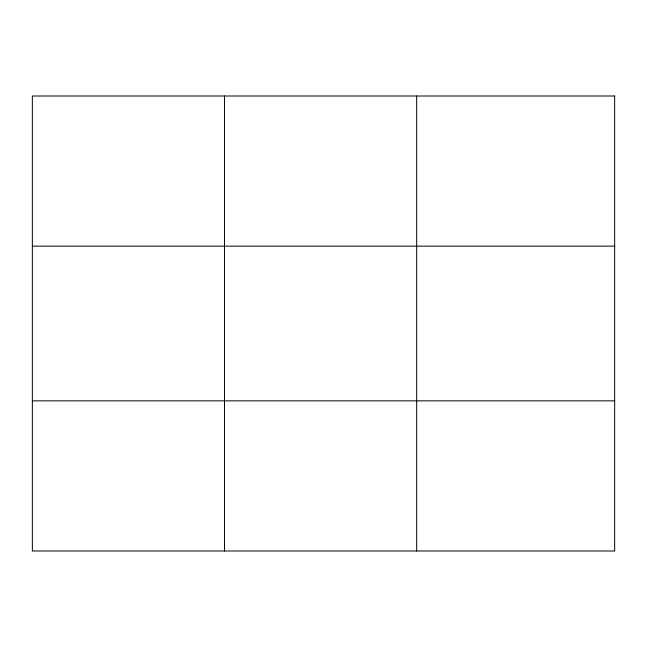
<?xml version="1.0" encoding="UTF-8"?>
<svg xmlns="http://www.w3.org/2000/svg" width="647" height="647" viewBox="0 0 647 647"><rect width="100%" height="100%" fill="white"/><g stroke="black" fill="none" stroke-linecap="round" stroke-linejoin="round"><path stroke-width="0.97" d="M224.509 95.999L224.509 551.001M416.668 95.999L416.668 551.001M32.35 246.151L614.65 246.151M32.35 400.849L614.65 400.849M614.65 95.999L614.65 551.001L32.35 551.001L32.35 95.999L614.65 95.999"/></g></svg>
